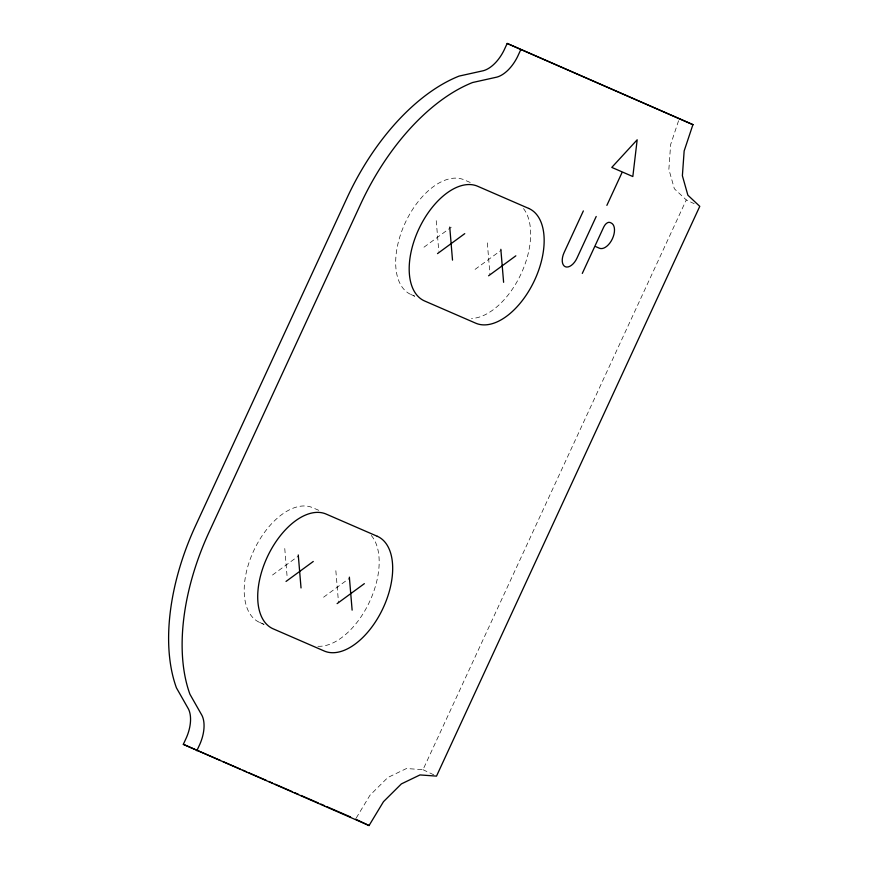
<?xml version="1.0" encoding="UTF-8"?>
<svg xmlns="http://www.w3.org/2000/svg" width="869" height="869" viewBox="0 0 869 869"><rect width="100%" height="100%" fill="white"/><g stroke="black" fill="none" stroke-linecap="round" stroke-linejoin="round"><path stroke-width="0.65" stroke-dasharray="4.34 3.26" d="M678.57 120.737L670.64 144.547L668.869 169.325L674.355 188.769L686.271 199.935L694.146 203.672M356.236 818.001L369.966 795.265L387.856 777.494L406.475 768.522L422.997 769.706L686.271 199.935M423.996 247.187L451.239 227.222M475.093 269.368L501.283 250.174M272.518 575.017L298.719 555.823M323.616 597.199L349.805 578.004M470.216 182.479L464.133 179.84A63.209 35.433 -64.6 0 0 405.106 223.083A63.209 35.433 -64.6 0 0 411.113 294.58L414.491 296.177M411.113 294.58L414.763 296.155M318.727 510.309L312.644 507.67A63.209 35.433 -64.6 0 0 253.629 550.913A63.209 35.433 -64.6 0 0 259.635 622.41L264.133 624.55M259.635 622.41L264.502 624.518M422.997 769.706L435.38 775.582M487.324 242.896L489.986 274.615M436.238 220.704L438.791 251.163M335.847 570.727L338.508 602.445M284.76 548.535L287.204 577.722M523.507 208.582A63.209 35.433 -64.6 0 1 520.792 274.441A63.209 35.433 -64.6 0 1 471.519 318.456M371.248 535.456A63.209 35.433 -64.6 0 1 368.738 603.466A63.209 35.433 -64.6 0 1 317.239 646.221"/><path stroke-width="1.3" d="M692.919 124.647L684.153 150.967L682.382 175.734L687.868 195.188L699.773 206.344L436.51 776.115L419.988 774.931L401.359 783.914L383.479 801.685L369.053 825.55L183.326 744.353L186.433 737.607A31.327 17.565 -64.6 0 0 188.486 709.05L176.429 687.835A180.589 101.239 -64.6 0 1 195.568 525.712L347.046 197.882A180.589 101.239 -64.6 0 1 459.093 76.092L483.446 70.693A31.327 17.565 -64.6 0 0 504.063 50.196L507.181 43.45L692.919 124.647L507.181 43.45M196.828 750.773L199.946 744.027A31.327 17.565 -64.6 0 0 201.988 715.459L189.931 694.244A180.589 101.239 -64.6 0 1 209.081 532.121L360.559 204.291A180.589 101.239 -64.6 0 1 472.595 82.512L496.949 77.102A31.327 17.565 -64.6 0 0 517.576 56.604L520.694 49.87M583.36 210.906L564.1 252.586A12.492 7.006 -64.6 0 0 565.284 266.718A12.492 7.006 -64.6 0 0 576.951 258.169L596.21 216.479M606.877 205.366L622.302 171.964L632.828 176.537L637.173 139.8L611.787 167.402L621.563 171.638M582.295 273.42L603.694 227.113A6.767 3.791 -64.6 0 1 610.016 222.475L611.103 222.953A13.926 7.81 -64.6 0 1 612.428 238.703A13.926 7.81 -64.6 0 1 599.425 248.23L595.591 246.568M437.509 253.607L464.752 233.642M488.595 275.788L515.838 255.823M286.031 581.437L313.274 561.472M337.118 603.618L364.361 583.653M183.326 744.353L220.487 760.494M222.975 761.57L240.322 769.098M242.799 770.173L246.514 771.791M248.99 772.867L266.338 780.395M268.814 781.47L272.529 783.088M275.006 784.164L292.353 791.692M294.83 792.767L298.556 794.385M301.032 795.461L318.38 802.989M320.857 804.064L324.572 805.682M327.048 806.758L350.587 816.979M355.551 819.13L369.053 825.55M500.837 249.305L503.607 282.306M449.74 227.124L452.51 260.124M349.36 577.135L352.13 610.136M298.263 554.954L301.032 587.955M528.732 208.441L477.635 186.248A63.209 35.433 -64.6 0 0 418.619 229.503A63.209 35.433 -64.6 0 0 424.615 300.989L475.712 323.181A63.209 35.433 -64.6 0 0 534.728 279.927A63.209 35.433 -64.6 0 0 528.732 208.441M377.255 536.271L326.157 514.079A63.209 35.433 -64.6 0 0 267.141 557.333A63.209 35.433 -64.6 0 0 273.138 628.819L324.235 651.011A63.209 35.433 -64.6 0 0 383.251 607.757A63.209 35.433 -64.6 0 0 377.255 536.271"/></g></svg>
